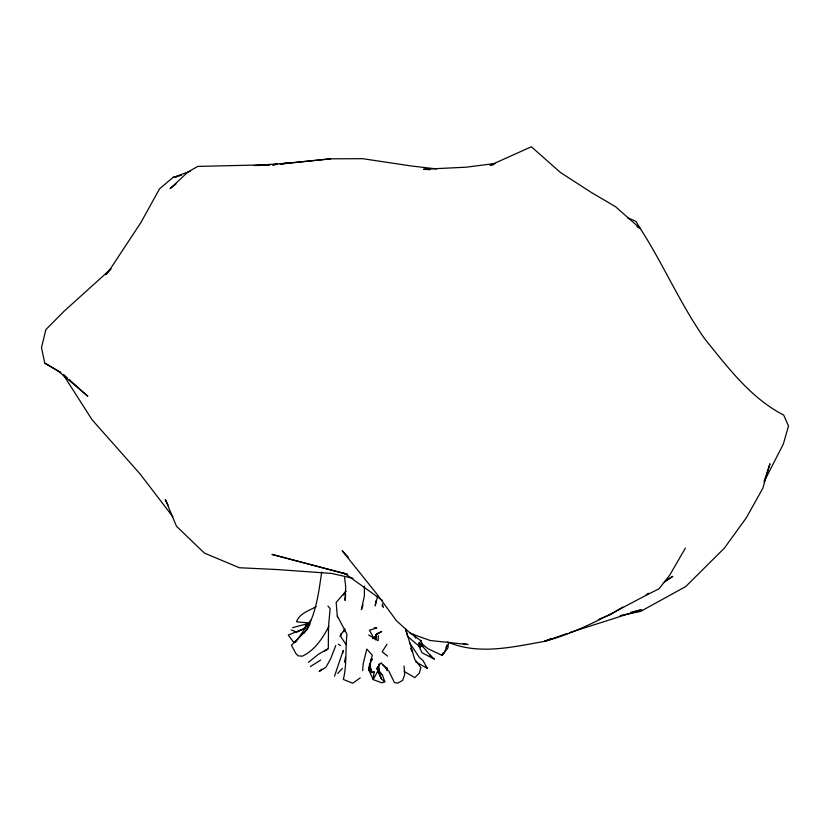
<?xml version="1.0" encoding="UTF-8"?>
<svg xmlns="http://www.w3.org/2000/svg" width="830" height="830" viewBox="0 0 830 830"><rect width="100%" height="100%" fill="white"/><g stroke="black" fill="none" stroke-linecap="round" stroke-linejoin="round"><path stroke-width="1.25" d="M364.401 586.146L364.391 596.002L361.372 609.687L363.001 605.029M384.798 681.741L381.468 678.971L377.754 671.169L377.536 667.486L377.194 668.306L382.526 675.381L384.798 681.741L381.935 682.831L373.199 679.604L377.754 671.169L377.816 666.926L379.071 670.235L378.885 665.785M341.037 633.373L340.902 636.869L345.788 644.184M405.912 630.572L407.582 636.361L418.839 645.979L421.37 646.508L418.994 643.032C424.95 647.639 428.456 654.725 434.432 659.134L422.034 652.785L418.839 645.979L418.994 643.032L421.246 641.019L409.781 632.678M362.669 670.599L363.177 663.73L366.819 649.07L372.38 655.275L370.865 660.192L372.317 658.979L370.543 662.402L368.914 668.648L370.377 670.194M375.419 639.671L375.803 634.774L377.754 633.228M378.459 635.78L378.065 640.667L368.665 634.981M382.205 606.201L382.433 603.908L383.398 607.601M345.654 594.571L345.052 600.401L345.705 586.81L344.543 577.234M448.542 642.41L447.868 648.002L441.913 655.264L427.938 648.707L421.204 643.167M342.842 653.013L343.236 650.471L334.5 676.222M321.718 572.098C318.492 592.9 316.24 615.829 303.832 633.311M375.99 600.827L375.202 605.827L377.681 595.919M378.708 666.127L379.113 663.959M375.326 637.139L375.803 634.774L381.644 631.526L375.803 634.774M344.388 662.319L345.55 657.318M377.816 666.926L377.318 669.032L377.536 667.486L377.194 668.306L377.754 671.169M375.668 639.733L376.685 636.247M368.79 669.945L371.84 672.539L374.029 671.781L373.199 679.604L368.79 669.945L370.315 665.681L370.564 660.369L372.317 659.394M335.725 645.595L330.641 658.771L326.003 667.164L319.187 671.532L321.687 669.146M307.173 625.727L308.241 623.506L292.7 627.615M310.078 623.963L307.162 629.597L291.465 645.232L295.739 653.324L298.032 655.814L302.276 656.188C314.923 650.315 322.611 638.197 328.95 626.328M443.116 652.971L441.913 655.264L444.382 652.764L447.308 644.952L446.115 647.244M343.765 631.817L344.927 629.773M685.404 548.101L669.737 575.117L658.999 588.843C621.193 607.249 585.316 630.592 544.231 641.434C512.411 646.985 478.495 655.42 447.484 641.88M386.956 644.246L382.184 651.768L387.558 656.115M343.454 595.048L346.006 591.074L336.16 602.414L337.374 617.022M339.927 636.185L344.875 628.86M295.428 642.472L310.783 620.155M296.476 621.66C300.118 612.82 308.957 610.994 316.137 606.564M105.659 274.263L110.681 268.391L140.955 222.471L159.526 188.846L172.91 177.527L190.215 171.239M105.908 274.699L110.971 268.899L63.9 311.385L45.868 329.624L41.5 347.552L44.737 363.084L60.507 372.411M303.292 629.161L308.241 623.506L305.367 625.675M337.675 673.493L342.375 668.378M303.116 629.856L304.683 628.32L288.28 635.095L293.426 642.015L295.791 641.31M372.66 638.654L376.146 635.801M308.449 662.319L318.181 654.445L328.307 648.521L328.524 626.1L330.143 608.598L327.923 606.056M176.033 183.938L170.15 188.586L188.047 171.914L197.81 166.405L270.103 164.724L257.518 165.554M360.179 677.892L352.729 683.225L343.35 679.438C347.023 664.467 345.207 649.444 346.95 634.224L337.374 616.005M646.321 594.705L648.438 593.242M663.263 582.951L672.788 576.342L665.183 581.021M324.665 651.114L327.767 649.101M310.368 666.594L320.764 659.995M622.78 607.083L610.818 614.439L598.928 619.263M378.833 664.664L381.447 663.253M301.352 630.115L296.746 632.19L291.257 629.928M551.359 638.54L544.231 641.434L567.139 633.498M569.546 632.668L641.549 609.656L630.592 612.364M181.48 175.255L172.91 177.527L176.707 176.842M374.206 671.989L371.84 672.539L369.589 663.907L368.914 668.648L370.927 669.665M620.217 615.59L640.48 611.461L685.694 586.582L724.206 548.308L746.263 517.899L762.843 488.227L769.96 463.752L763.963 481.867L783.313 444.102L788.5 426.018L783.696 415.052C750.517 397.985 727.993 367.472 704.981 339.19C680.247 304.154 663.533 264.49 640.262 228.509L635.925 221.33L627.594 217.802M493.975 164.631L490.157 165.284L531.356 146.775L560.478 172.495L591.292 192.446L615.507 206.68L640.262 228.509L636.921 226.652M495.313 163.458L466.159 167.193L423.539 169.258L429.982 169.704M273.34 164.776L277.116 164.361M280.903 163.946L330.693 158.821L362.617 158.675L411.016 165.938L436.611 168.936M272.385 164.765L277.345 164.247M281.059 163.863L289.732 162.971L254.063 165.595M272.416 164.765L276.214 164.371M280.021 163.987L330.693 158.821M297.316 621.95L309.735 622.967M374.247 627.771L376.696 627.988L369.443 630.209L374.154 638.758M463.016 643.561L468.047 644.557L430.355 640.532L410.705 633.56L396.481 620.767L376.799 593.927L342.168 550.726L348.351 557.335M353.02 578.292L331.73 573.437L276.919 569.536L239.351 567.741L204.398 553.071L176.51 526.293L165.315 499.577L168.127 505.18M382.609 600.588L345.156 573.738L271.96 554.409L347.521 574.329M345.156 573.738L341.358 572.544L347.5 574.516M415.788 661.946L427.243 668.285L423.113 660.69L419.254 657.298L409.512 642.7M338.329 644.225L340.393 645.398M404.303 671.501L414.782 677.633L419.326 673.099L420.82 667.403L414.71 659.321L405.673 628.995M44.737 363.084L60.766 372.556M58.017 370.896L87.835 396.273L69.149 379.518M381.198 662.963L387.631 669.769L386.749 667.496M63.537 374.496L67.282 377.847M418.839 645.979L420.333 647.566M382.526 675.381L377.557 670.049L377.194 668.306L381.468 678.971M426.174 667.102L427.243 668.285M382.806 664.903L385.473 667.299L387.299 670.64L386.303 667.341M429.857 654.746L432.223 657.692M172.858 516.779L140.083 473.982L92.109 419.793L63.288 374.735M413.205 634.079L415.747 638.187M410.995 648.728L412.624 652.048L411.068 648.707M388.648 670.713L394.468 682.613L397.819 683.163L402.643 680.341L404.677 674.78L404.054 665.971M421.246 641.019L422.761 646.809"/></g></svg>
